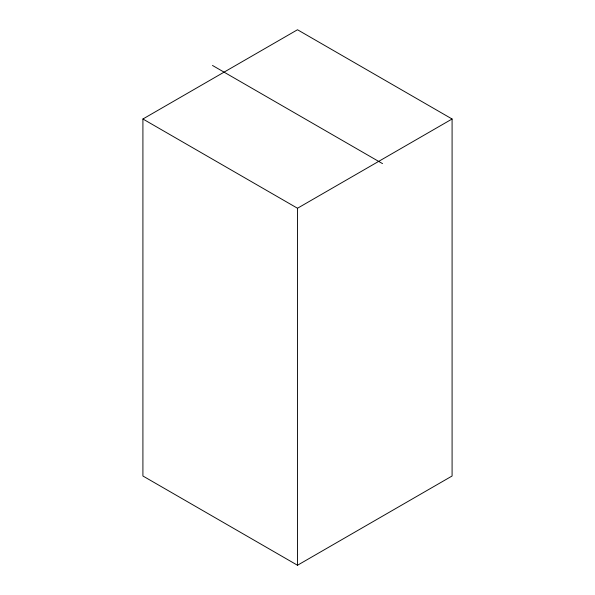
<?xml version="1.0" encoding="UTF-8"?>
<svg xmlns="http://www.w3.org/2000/svg" width="595" height="595" viewBox="0 0 595 595"><rect width="100%" height="100%" fill="white"/><g stroke="black" fill="none" stroke-linecap="round" stroke-linejoin="round"><path stroke-width="0.89" d="M142.912 119L297.5 29.75L452.088 119L452.088 476L297.5 565.25L142.912 476L142.912 119L297.5 208.25L452.088 119M212.475 65.45L382.526 163.625M297.5 208.25L297.5 565.25"/></g></svg>
